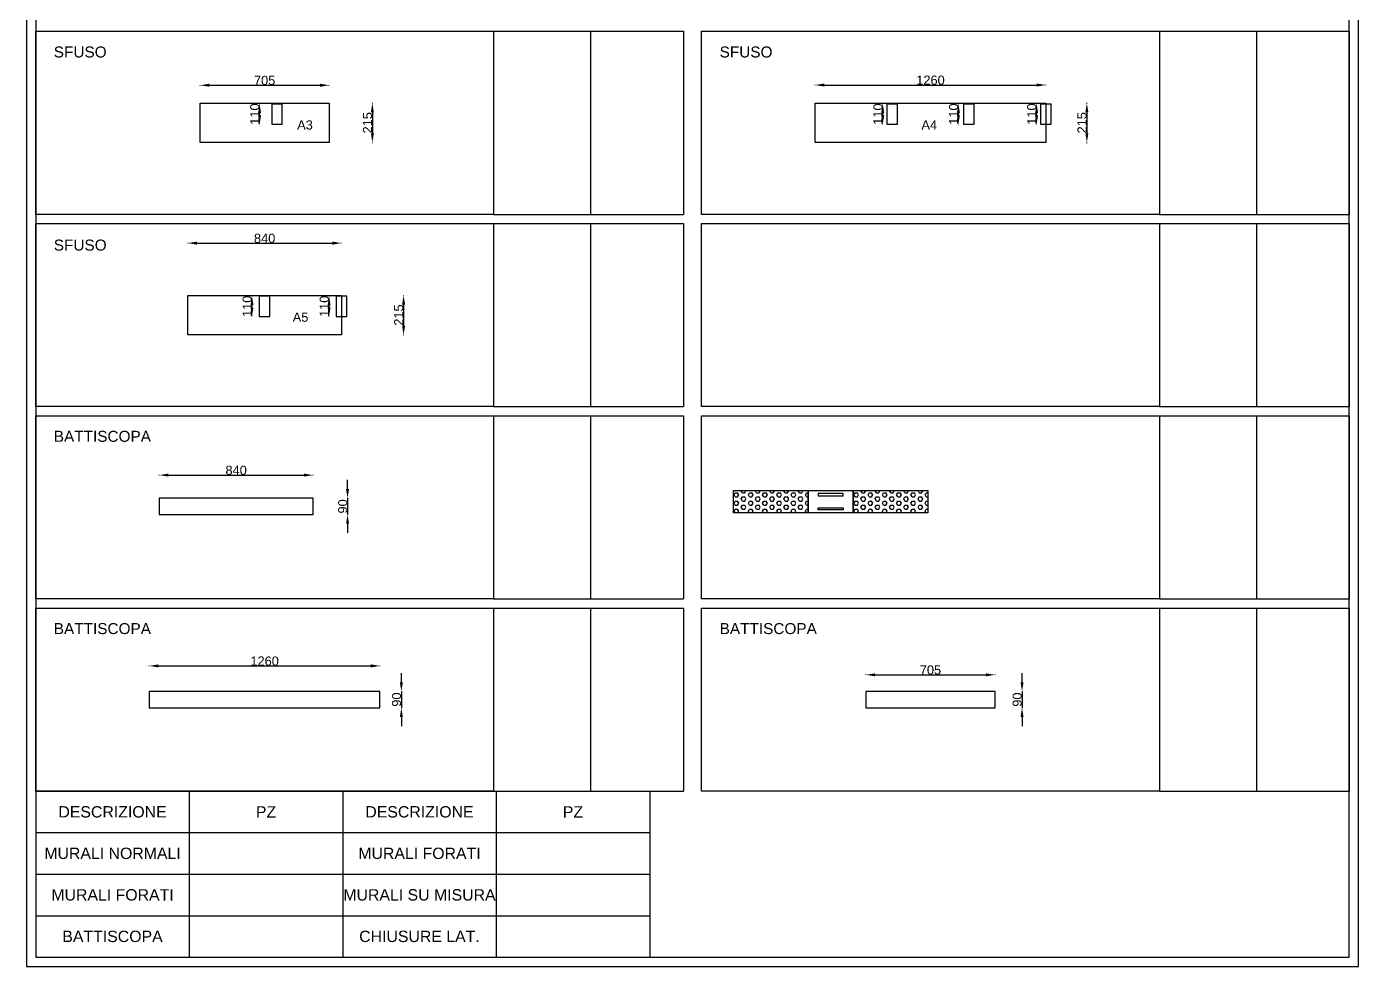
# Model space of a CAD drawing. Header units: millimetres. Extents: x -69675 to 28058, y -18677 to 10388.
# Drawn here: x 12447 to 19721, y -18677 to -13546 of the extents above; entities that cross this region are included whole.
import ezdxf

# ---------------------------------------------------------------- set-up
doc = ezdxf.new("R2010")
doc.units = ezdxf.units.MM
for name, color, linetype, true_color in [('- ACCESSORI', 7, 'Continuous', 0x242424), ('BATTISCOPA', 7, 'Continuous', 0x903373), ('MURALI', 7, 'Continuous', 0x766a5e), ('PEZZI SU MISURA', 7, 'Continuous', 0xbb1e10)]:
    doc.layers.add(name, color=color, linetype=linetype, true_color=true_color)
doc.layers.add('- QUOTE', color=7, linetype='Continuous')
doc.layers.add('DISTINTA PRODUZIONE', color=7, linetype='Continuous')
doc.styles.get("Standard").update_dxf_attribs({"font": 'arial.ttf'})
doc.dimstyles.new('ISO-25', dxfattribs={"dimtxt": 50, "dimasz": 50, "dimexe": 1.25, "dimexo": 0.625, "dimtad": 1, "dimdec": 0, "dimtxsty": 'Standard', "dimcen": 2.5, "dimadec": 0, "dimazin": 0, "dimtfac": 1, "dimtdec": 0, "dimtmove": 0, "dimatfit": 3, "dimfxl": 1, "dimfxlon": 1, "dimarcsym": 0})

# ---------------------------------------------------------------- blocks, each defined once
blk = doc.blocks.new('*T23')
at = {"layer": 'DISTINTA PRODUZIONE', "color": 0, "linetype": 'ByBlock', "lineweight": -2, "transparency": 16777216}
for p, q in [((0, 0), (1037, 0)), ((0, 0), (0, -1000)), ((529.8, 0), (529.8, -1000)), ((1037, 0), (1037, -1000)), ((0, -1000), (1037, -1000))]:
    blk.add_line(p, q, dxfattribs=at)
blk = doc.blocks.new('*T24')
at = {"layer": 'DISTINTA PRODUZIONE', "color": 0, "linetype": 'ByBlock', "lineweight": -2, "transparency": 16777216}
for p, q in [((0, 0), (1037, 0)), ((0, 0), (0, -1000)), ((529.8, 0), (529.8, -1000)), ((1037, 0), (1037, -1000)), ((0, -1000), (1037, -1000))]:
    blk.add_line(p, q, dxfattribs=at)
blk = doc.blocks.new('*T25')
at = {"layer": 'DISTINTA PRODUZIONE', "color": 0, "linetype": 'ByBlock', "lineweight": -2, "transparency": 16777216}
for p, q in [((0, 0), (1037, 0)), ((0, 0), (0, -1000)), ((529.8, 0), (529.8, -1000)), ((1037, 0), (1037, -1000)), ((0, -1000), (1037, -1000))]:
    blk.add_line(p, q, dxfattribs=at)
blk = doc.blocks.new('*T29')
at = {"layer": 'DISTINTA PRODUZIONE', "color": 0, "linetype": 'ByBlock', "lineweight": -2, "transparency": 16777216}
for p, q in [((0, 0), (1037, 0)), ((0, 0), (0, -1000)), ((529.8, 0), (529.8, -1000)), ((1037, 0), (1037, -1000)), ((0, -1000), (1037, -1000))]:
    blk.add_line(p, q, dxfattribs=at)
blk = doc.blocks.new('*T30')
at = {"layer": 'DISTINTA PRODUZIONE', "color": 0, "linetype": 'ByBlock', "lineweight": -2, "transparency": 16777216}
for p, q in [((0, 0), (1037, 0)), ((0, 0), (0, -1000)), ((529.8, 0), (529.8, -1000)), ((1037, 0), (1037, -1000)), ((0, -1000), (1037, -1000))]:
    blk.add_line(p, q, dxfattribs=at)
blk = doc.blocks.new('*T31')
at = {"layer": 'DISTINTA PRODUZIONE', "color": 0, "linetype": 'ByBlock', "lineweight": -2, "transparency": 16777216}
for p, q in [((0, 0), (1037, 0)), ((0, 0), (0, -1000)), ((529.8, 0), (529.8, -1000)), ((1037, 0), (1037, -1000)), ((0, -1000), (1037, -1000))]:
    blk.add_line(p, q, dxfattribs=at)
blk = doc.blocks.new('*T32')
at = {"layer": 'DISTINTA PRODUZIONE', "color": 0, "linetype": 'ByBlock', "lineweight": -2, "transparency": 16777216}
for p, q in [((0, 0), (1037, 0)), ((0, 0), (0, -1000)), ((529.8, 0), (529.8, -1000)), ((1037, 0), (1037, -1000)), ((0, -1000), (1037, -1000))]:
    blk.add_line(p, q, dxfattribs=at)
blk = doc.blocks.new('*T35')
at = {"layer": 'DISTINTA PRODUZIONE', "color": 0, "linetype": 'ByBlock', "lineweight": -2, "transparency": 16777216}
for p, q in [((0, 0), (3353.1, 0)), ((0, 0), (0, -906.9)), ((838.3, 0), (838.3, -906.9)), ((1676.6, 0), (1676.6, -906.9)), ((2514.9, 0), (2514.9, -906.9)), ((3353.1, 0), (3353.1, -906.9)), ((0, -226.7), (3353.1, -226.7)), ((0, -453.5), (3353.1, -453.5)), ((0, -680.2), (3353.1, -680.2)), ((0, -906.9), (3353.1, -906.9))]:
    blk.add_line(p, q, dxfattribs=at)
at = {"layer": 'DISTINTA PRODUZIONE', "color": 0, "transparency": 16777216, "char_height": 61.95, "width": 834.569, "attachment_point": 5}
for s, insert in [('DESCRIZIONE', (419.1, -113.4)), ('PZ', (1257.4, -113.4)), ('DESCRIZIONE', (2095.7, -113.4)), ('PZ', (2934, -113.4)), ('MURALI NORMALI', (419.1, -340.1)), ('MURALI FORATI', (2095.7, -340.1)), ('MURALI FORATI', (419.1, -566.8)), ('MURALI SU MISURA', (2095.7, -566.8)), ('BATTISCOPA', (419.1, -793.6)), ('CHIUSURE LAT.', (2095.7, -793.6))]:
    blk.add_mtext(s, dxfattribs=dict(at, insert=insert))
blk = doc.blocks.new('*T38')
at = {"layer": 'DISTINTA PRODUZIONE', "color": 0, "linetype": 'ByBlock', "lineweight": -2, "transparency": 16777216}
for p, q in [((0, 0), (1037, 0)), ((0, 0), (0, -1000)), ((529.8, 0), (529.8, -1000)), ((1037, 0), (1037, -1000)), ((0, -1000), (1037, -1000))]:
    blk.add_line(p, q, dxfattribs=at)
blk = doc.blocks.new('*D54')
at = {"layer": '- QUOTE', "color": 0, "lineweight": -2, "transparency": 16777216}
for p, q in [((13394.7, -13866.6), (13394.7, -13864.3)), ((13444.7, -13865.6), (14049.7, -13865.6)), ((14099.7, -13866.6), (14099.7, -13864.3))]:
    blk.add_line(p, q, dxfattribs=at)
at = {"layer": '- QUOTE', "color": 0, "transparency": 16777216}
for points in [[(13444.7, -13857.2), (13444.7, -13873.9), (13394.7, -13865.6)], [(14049.7, -13857.2), (14049.7, -13873.9), (14099.7, -13865.6)]]:
    blk.add_solid(points, dxfattribs=at)
at = {"layer": 'Defpoints', "color": 0, "transparency": 16777216}
for p in [(14099.7, -13865.6), (13394.7, -13963.1), (14099.7, -13963.1)]:
    blk.add_point(p, dxfattribs=at)
at = {"layer": '- QUOTE', "color": 0, "transparency": 16777216, "insert": (13747.2, -13839.4), "char_height": 50, "attachment_point": 5}
blk.add_mtext('705', dxfattribs=at)
blk = doc.blocks.new('*D55')
at = {"layer": '- QUOTE', "color": 0, "lineweight": -2, "transparency": 16777216}
for p, q in [((14334.5, -13963.1), (14336.8, -13963.1)), ((14335.5, -14013.1), (14335.5, -14128.1)), ((14334.5, -14178.1), (14336.8, -14178.1))]:
    blk.add_line(p, q, dxfattribs=at)
at = {"layer": '- QUOTE', "color": 0, "transparency": 16777216}
for points in [[(14327.2, -14013.1), (14343.9, -14013.1), (14335.5, -13963.1)], [(14327.2, -14128.1), (14343.9, -14128.1), (14335.5, -14178.1)]]:
    blk.add_solid(points, dxfattribs=at)
at = {"layer": 'Defpoints', "color": 0, "transparency": 16777216}
for p in [(14214.7, -13963.1), (14214.7, -14178.1), (14335.5, -14178.1)]:
    blk.add_point(p, dxfattribs=at)
at = {"layer": '- QUOTE', "color": 0, "transparency": 16777216, "insert": (14309.4, -14070.6), "char_height": 50, "attachment_point": 5, "rotation": 90}
blk.add_mtext('215', dxfattribs=at)
blk = doc.blocks.new('*D56')
at = {"layer": '- QUOTE', "color": 0, "lineweight": -2, "transparency": 16777216}
for p, q in [((16754.2, -13865.3), (16754.2, -13863.1)), ((16804.2, -13864.3), (17964.2, -13864.3)), ((18014.2, -13865.3), (18014.2, -13863.1))]:
    blk.add_line(p, q, dxfattribs=at)
at = {"layer": '- QUOTE', "color": 0, "transparency": 16777216}
for points in [[(16804.2, -13856), (16804.2, -13872.6), (16754.2, -13864.3)], [(17964.2, -13856), (17964.2, -13872.6), (18014.2, -13864.3)]]:
    blk.add_solid(points, dxfattribs=at)
at = {"layer": 'Defpoints', "color": 0, "transparency": 16777216}
for p in [(18014.2, -13864.3), (16754.2, -13963.1), (18014.2, -13963.1)]:
    blk.add_point(p, dxfattribs=at)
at = {"layer": '- QUOTE', "color": 0, "transparency": 16777216, "insert": (17384.2, -13838.2), "char_height": 50, "attachment_point": 5}
blk.add_mtext('1260', dxfattribs=at)
blk = doc.blocks.new('*D57')
at = {"layer": '- QUOTE', "color": 0, "lineweight": -2, "transparency": 16777216}
for p, q in [((18237.2, -13963.1), (18239.4, -13963.1)), ((18238.2, -14013.1), (18238.2, -14128.1)), ((18237.2, -14178.1), (18239.4, -14178.1))]:
    blk.add_line(p, q, dxfattribs=at)
at = {"layer": '- QUOTE', "color": 0, "transparency": 16777216}
for points in [[(18229.9, -14013.1), (18246.5, -14013.1), (18238.2, -13963.1)], [(18229.9, -14128.1), (18246.5, -14128.1), (18238.2, -14178.1)]]:
    blk.add_solid(points, dxfattribs=at)
at = {"layer": 'Defpoints', "color": 0, "transparency": 16777216}
for p in [(18165, -13963.1), (18165, -14178.1), (18238.2, -14178.1)]:
    blk.add_point(p, dxfattribs=at)
at = {"layer": '- QUOTE', "color": 0, "transparency": 16777216, "insert": (18212, -14070.6), "char_height": 50, "attachment_point": 5, "rotation": 90}
blk.add_mtext('215', dxfattribs=at)
blk = doc.blocks.new('*D59')
at = {"layer": '- QUOTE', "color": 0, "lineweight": -2, "transparency": 16777216}
for p, q in [((14505.1, -15013.1), (14507.4, -15013.1)), ((14506.1, -15063.1), (14506.1, -15178.1)), ((14505.1, -15228.1), (14507.4, -15228.1))]:
    blk.add_line(p, q, dxfattribs=at)
at = {"layer": '- QUOTE', "color": 0, "transparency": 16777216}
for points in [[(14497.8, -15063.1), (14514.5, -15063.1), (14506.1, -15013.1)], [(14497.8, -15178.1), (14514.5, -15178.1), (14506.1, -15228.1)]]:
    blk.add_solid(points, dxfattribs=at)
at = {"layer": 'Defpoints', "color": 0, "transparency": 16777216}
for p in [(14417.5, -15013.1), (14417.5, -15228.1), (14506.1, -15228.1)]:
    blk.add_point(p, dxfattribs=at)
at = {"layer": '- QUOTE', "color": 0, "transparency": 16777216, "insert": (14480, -15120.6), "char_height": 50, "attachment_point": 5, "rotation": 90}
blk.add_mtext('215', dxfattribs=at)
blk = doc.blocks.new('*D58')
at = {"layer": '- QUOTE', "color": 0, "lineweight": -2, "transparency": 16777216}
for p, q in [((13327.2, -14728.8), (13327.2, -14726.6)), ((13377.2, -14727.8), (14117.2, -14727.8)), ((14167.2, -14728.8), (14167.2, -14726.6))]:
    blk.add_line(p, q, dxfattribs=at)
at = {"layer": '- QUOTE', "color": 0, "transparency": 16777216}
for points in [[(13377.2, -14719.5), (13377.2, -14736.2), (13327.2, -14727.8)], [(14117.2, -14719.5), (14117.2, -14736.2), (14167.2, -14727.8)]]:
    blk.add_solid(points, dxfattribs=at)
at = {"layer": 'Defpoints', "color": 0, "transparency": 16777216}
for p in [(14167.2, -14727.8), (13327.2, -14812.9), (14167.2, -14812.9)]:
    blk.add_point(p, dxfattribs=at)
at = {"layer": '- QUOTE', "color": 0, "transparency": 16777216, "insert": (13747.2, -14701.7), "char_height": 50, "attachment_point": 5}
blk.add_mtext('840', dxfattribs=at)
blk = doc.blocks.new('*D60')
at = {"layer": '- QUOTE', "color": 0, "lineweight": -2, "transparency": 16777216}
for p, q in [((13171.6, -15995.8), (13171.6, -15993.5)), ((13221.6, -15994.8), (13961.6, -15994.8)), ((14011.6, -15995.8), (14011.6, -15993.5))]:
    blk.add_line(p, q, dxfattribs=at)
at = {"layer": '- QUOTE', "color": 0, "transparency": 16777216}
for points in [[(13221.6, -15986.4), (13221.6, -16003.1), (13171.6, -15994.8)], [(13961.6, -15986.4), (13961.6, -16003.1), (14011.6, -15994.8)]]:
    blk.add_solid(points, dxfattribs=at)
at = {"layer": 'Defpoints', "color": 0, "transparency": 16777216}
for p in [(14011.6, -15994.8), (13171.6, -16120.6), (14011.6, -16120.6)]:
    blk.add_point(p, dxfattribs=at)
at = {"layer": '- QUOTE', "color": 0, "transparency": 16777216, "insert": (13591.6, -15968.6), "char_height": 50, "attachment_point": 5}
blk.add_mtext('840', dxfattribs=at)
blk = doc.blocks.new('*D61')
at = {"layer": '- QUOTE', "color": 0, "lineweight": -2, "transparency": 16777216}
for p, q in [((14200.1, -16070.6), (14200.1, -16020.6)), ((14199.1, -16120.6), (14201.3, -16120.6)), ((14200.1, -16120.6), (14200.1, -16210.6)), ((14199.1, -16210.6), (14201.3, -16210.6)), ((14200.1, -16260.6), (14200.1, -16310.6))]:
    blk.add_line(p, q, dxfattribs=at)
at = {"layer": '- QUOTE', "color": 0, "transparency": 16777216}
for points in [[(14191.7, -16070.6), (14208.4, -16070.6), (14200.1, -16120.6)], [(14191.7, -16260.6), (14208.4, -16260.6), (14200.1, -16210.6)]]:
    blk.add_solid(points, dxfattribs=at)
at = {"layer": 'Defpoints', "color": 0, "transparency": 16777216}
for p in [(14011.6, -16120.6), (14011.6, -16210.6), (14200.1, -16210.6)]:
    blk.add_point(p, dxfattribs=at)
at = {"layer": '- QUOTE', "color": 0, "transparency": 16777216, "insert": (14173.9, -16165.6), "char_height": 50, "attachment_point": 5, "rotation": 90}
blk.add_mtext('90', dxfattribs=at)
blk = doc.blocks.new('*D62')
at = {"layer": '- QUOTE', "color": 0, "lineweight": -2, "transparency": 16777216}
for p, q in [((13117.2, -17037.6), (13117.2, -17035.4)), ((13167.2, -17036.6), (14327.2, -17036.6)), ((14377.2, -17037.6), (14377.2, -17035.4))]:
    blk.add_line(p, q, dxfattribs=at)
at = {"layer": '- QUOTE', "color": 0, "transparency": 16777216}
for points in [[(13167.2, -17028.3), (13167.2, -17045), (13117.2, -17036.6)], [(14327.2, -17028.3), (14327.2, -17045), (14377.2, -17036.6)]]:
    blk.add_solid(points, dxfattribs=at)
at = {"layer": 'Defpoints', "color": 0, "transparency": 16777216}
for p in [(14377.2, -17036.6), (13117.2, -17175.6), (14377.2, -17175.6)]:
    blk.add_point(p, dxfattribs=at)
at = {"layer": '- QUOTE', "color": 0, "transparency": 16777216, "insert": (13747.2, -17010.5), "char_height": 50, "attachment_point": 5}
blk.add_mtext('1260', dxfattribs=at)
blk = doc.blocks.new('*D63')
at = {"layer": '- QUOTE', "color": 0, "lineweight": -2, "transparency": 16777216}
for p, q in [((14494.1, -17125.6), (14494.1, -17075.6)), ((14493.1, -17175.6), (14495.3, -17175.6)), ((14494.1, -17175.6), (14494.1, -17265.6)), ((14493.1, -17265.6), (14495.3, -17265.6)), ((14494.1, -17315.6), (14494.1, -17365.6))]:
    blk.add_line(p, q, dxfattribs=at)
at = {"layer": '- QUOTE', "color": 0, "transparency": 16777216}
for points in [[(14485.8, -17125.6), (14502.4, -17125.6), (14494.1, -17175.6)], [(14485.8, -17315.6), (14502.4, -17315.6), (14494.1, -17265.6)]]:
    blk.add_solid(points, dxfattribs=at)
at = {"layer": 'Defpoints', "color": 0, "transparency": 16777216}
for p in [(14377.2, -17175.6), (14377.2, -17265.6), (14494.1, -17265.6)]:
    blk.add_point(p, dxfattribs=at)
at = {"layer": '- QUOTE', "color": 0, "transparency": 16777216, "insert": (14467.9, -17220.6), "char_height": 50, "attachment_point": 5, "rotation": 90}
blk.add_mtext('90', dxfattribs=at)
blk = doc.blocks.new('*D64')
at = {"layer": '- QUOTE', "color": 0, "lineweight": -2, "transparency": 16777216}
for p, q in [((17031.7, -17086.3), (17031.7, -17084)), ((17081.7, -17085.3), (17686.7, -17085.3)), ((17736.7, -17086.3), (17736.7, -17084))]:
    blk.add_line(p, q, dxfattribs=at)
at = {"layer": '- QUOTE', "color": 0, "transparency": 16777216}
for points in [[(17081.7, -17077), (17081.7, -17093.6), (17031.7, -17085.3)], [(17686.7, -17077), (17686.7, -17093.6), (17736.7, -17085.3)]]:
    blk.add_solid(points, dxfattribs=at)
at = {"layer": 'Defpoints', "color": 0, "transparency": 16777216}
for p in [(17736.7, -17085.3), (17031.7, -17175.6), (17736.7, -17175.6)]:
    blk.add_point(p, dxfattribs=at)
at = {"layer": '- QUOTE', "color": 0, "transparency": 16777216, "insert": (17384.2, -17059.1), "char_height": 50, "attachment_point": 5}
blk.add_mtext('705', dxfattribs=at)
blk = doc.blocks.new('*D65')
at = {"layer": '- QUOTE', "color": 0, "lineweight": -2, "transparency": 16777216}
for p, q in [((17884.2, -17125.6), (17884.2, -17075.6)), ((17883.2, -17175.6), (17885.5, -17175.6)), ((17884.2, -17175.6), (17884.2, -17265.6)), ((17883.2, -17265.6), (17885.5, -17265.6)), ((17884.2, -17315.6), (17884.2, -17365.6))]:
    blk.add_line(p, q, dxfattribs=at)
at = {"layer": '- QUOTE', "color": 0, "transparency": 16777216}
for points in [[(17875.9, -17125.6), (17892.6, -17125.6), (17884.2, -17175.6)], [(17875.9, -17315.6), (17892.6, -17315.6), (17884.2, -17265.6)]]:
    blk.add_solid(points, dxfattribs=at)
at = {"layer": 'Defpoints', "color": 0, "transparency": 16777216}
for p in [(17736.7, -17175.6), (17736.7, -17265.6), (17884.2, -17265.6)]:
    blk.add_point(p, dxfattribs=at)
at = {"layer": '- QUOTE', "color": 0, "transparency": 16777216, "insert": (17858.1, -17220.6), "char_height": 50, "attachment_point": 5, "rotation": 90}
blk.add_mtext('90', dxfattribs=at)
blk = doc.blocks.new('STAFFA DISTANZIALE')
at = {"layer": '- ACCESSORI', "transparency": 33554687}
h = blk.add_hatch(dxfattribs=at)
h.set_pattern_fill('HEX', color=256)
h.set_pattern_definition([(0, (11897.034, 9102.8884), (0, 5.4992613), [3.175, -6.35]), (120, (11897.034, 9102.8884), (-4.7625, -2.7496307), [3.175, -6.35]), (60, (11900.209, 9102.8884), (-4.7625, 2.7496307), [3.175, -6.35])])
h.paths.add_polyline_path([(-30, 15), (-130, 15), (-130, -15), (-30, -15)])
h = blk.add_hatch(dxfattribs=at)
h.set_pattern_fill('HEX', color=256)
h.set_pattern_definition([(0, (12057.034, 9102.8884), (0, 5.4992613), [3.175, -6.35]), (120, (12057.034, 9102.8884), (-4.7625, -2.7496307), [3.175, -6.35]), (60, (12060.209, 9102.8884), (-4.7625, 2.7496307), [3.175, -6.35])])
h.paths.add_polyline_path([(130, 15), (30, 15), (30, -15), (130, -15)])
at = {"layer": '- ACCESSORI'}
for points in [[(-130, 15), (-30, 15), (-30, -15), (-130, -15), (-130, 15)], [(-30, 15), (30, 15), (30, -15), (-30, -15), (-30, 15)], [(30, 15), (130, 15), (130, -15), (30, -15), (30, 15)]]:
    blk.add_lwpolyline(points, dxfattribs=at)
for points in [[(-16.6, 8.1), (16.6, 8.1), (16.6, 11), (-16.6, 11)], [(-16.6, -8.1), (16.6, -8.1), (16.6, -11), (-16.6, -11)]]:
    blk.add_lwpolyline(points, close=True, dxfattribs=at)
blk = doc.blocks.new('*D66')
at = {"layer": '- QUOTE', "color": 0, "lineweight": -2, "transparency": 16777216}
for p, q in [((13720.7, -13968.1), (13718.5, -13968.1)), ((13719.7, -14028.1), (13719.7, -14018.1)), ((13720.7, -14078.1), (13718.5, -14078.1))]:
    blk.add_line(p, q, dxfattribs=at)
at = {"layer": '- QUOTE', "color": 0, "transparency": 16777216}
for points in [[(13711.4, -14018.1), (13728.1, -14018.1), (13719.7, -13968.1)], [(13711.4, -14028.1), (13728.1, -14028.1), (13719.7, -14078.1)]]:
    blk.add_solid(points, dxfattribs=at)
at = {"layer": 'Defpoints', "color": 0, "transparency": 16777216}
for p in [(13719.7, -13968.1), (13843.7, -13968.1), (13843.7, -14078.1)]:
    blk.add_point(p, dxfattribs=at)
at = {"layer": '- QUOTE', "color": 0, "transparency": 16777216, "insert": (13693.6, -14023.1), "char_height": 50, "attachment_point": 5, "rotation": 90}
blk.add_mtext('110', dxfattribs=at)
blk = doc.blocks.new('*D67')
at = {"layer": '- QUOTE', "color": 0, "lineweight": -2, "transparency": 16777216}
for p, q in [((13679.1, -15018.1), (13676.9, -15018.1)), ((13679.1, -15128.1), (13676.9, -15128.1)), ((13678.1, -15078.1), (13678.1, -15068.1))]:
    blk.add_line(p, q, dxfattribs=at)
at = {"layer": '- QUOTE', "color": 0, "transparency": 16777216}
for points in [[(13669.8, -15068.1), (13686.5, -15068.1), (13678.1, -15018.1)], [(13669.8, -15078.1), (13686.5, -15078.1), (13678.1, -15128.1)]]:
    blk.add_solid(points, dxfattribs=at)
at = {"layer": 'Defpoints', "color": 0, "transparency": 16777216}
for p in [(13678.1, -15018.1), (13718.2, -15018.1), (13718.2, -15128.1)]:
    blk.add_point(p, dxfattribs=at)
at = {"layer": '- QUOTE', "color": 0, "transparency": 16777216, "insert": (13652, -15073.1), "char_height": 50, "attachment_point": 5, "rotation": 90}
blk.add_mtext('110', dxfattribs=at)
blk = doc.blocks.new('*D68')
at = {"layer": '- QUOTE', "color": 0, "lineweight": -2, "transparency": 16777216}
for p, q in [((14100.4, -15018.1), (14098.1, -15018.1)), ((14100.4, -15128.1), (14098.1, -15128.1)), ((14099.4, -15078.1), (14099.4, -15068.1))]:
    blk.add_line(p, q, dxfattribs=at)
at = {"layer": '- QUOTE', "color": 0, "transparency": 16777216}
for points in [[(14091, -15068.1), (14107.7, -15068.1), (14099.4, -15018.1)], [(14091, -15078.1), (14107.7, -15078.1), (14099.4, -15128.1)]]:
    blk.add_solid(points, dxfattribs=at)
at = {"layer": 'Defpoints', "color": 0, "transparency": 16777216}
for p in [(14099.4, -15018.1), (14138.2, -15018.1), (14138.2, -15128.1)]:
    blk.add_point(p, dxfattribs=at)
at = {"layer": '- QUOTE', "color": 0, "transparency": 16777216, "insert": (14073.2, -15073.1), "char_height": 50, "attachment_point": 5, "rotation": 90}
blk.add_mtext('110', dxfattribs=at)
blk = doc.blocks.new('*D69')
at = {"layer": '- QUOTE', "color": 0, "lineweight": -2, "transparency": 16777216}
for p, q in [((17124.4, -13968.1), (17122.2, -13968.1)), ((17123.4, -14028.1), (17123.4, -14018.1)), ((17124.4, -14078.1), (17122.2, -14078.1))]:
    blk.add_line(p, q, dxfattribs=at)
at = {"layer": '- QUOTE', "color": 0, "transparency": 16777216}
for points in [[(17115.1, -14018.1), (17131.8, -14018.1), (17123.4, -13968.1)], [(17115.1, -14028.1), (17131.8, -14028.1), (17123.4, -14078.1)]]:
    blk.add_solid(points, dxfattribs=at)
at = {"layer": 'Defpoints', "color": 0, "transparency": 16777216}
for p in [(17123.4, -13968.1), (17145.2, -13968.1), (17145.2, -14078.1)]:
    blk.add_point(p, dxfattribs=at)
at = {"layer": '- QUOTE', "color": 0, "transparency": 16777216, "insert": (17097.3, -14023.1), "char_height": 50, "attachment_point": 5, "rotation": 90}
blk.add_mtext('110', dxfattribs=at)
blk = doc.blocks.new('*D70')
at = {"layer": '- QUOTE', "color": 0, "lineweight": -2, "transparency": 16777216}
for p, q in [((17537.8, -13968.1), (17535.5, -13968.1)), ((17536.8, -14028.1), (17536.8, -14018.1)), ((17537.8, -14078.1), (17535.5, -14078.1))]:
    blk.add_line(p, q, dxfattribs=at)
at = {"layer": '- QUOTE', "color": 0, "transparency": 16777216}
for points in [[(17528.5, -14018.1), (17545.1, -14018.1), (17536.8, -13968.1)], [(17528.5, -14028.1), (17545.1, -14028.1), (17536.8, -14078.1)]]:
    blk.add_solid(points, dxfattribs=at)
at = {"layer": 'Defpoints', "color": 0, "transparency": 16777216}
for p in [(17536.8, -13968.1), (17565.2, -13968.1), (17565.2, -14078.1)]:
    blk.add_point(p, dxfattribs=at)
at = {"layer": '- QUOTE', "color": 0, "transparency": 16777216, "insert": (17510.6, -14023.1), "char_height": 50, "attachment_point": 5, "rotation": 90}
blk.add_mtext('110', dxfattribs=at)
blk = doc.blocks.new('*D71')
at = {"layer": '- QUOTE', "color": 0, "lineweight": -2, "transparency": 16777216}
for p, q in [((17964.7, -13968.1), (17962.5, -13968.1)), ((17963.7, -14028.1), (17963.7, -14018.1)), ((17964.7, -14078.1), (17962.5, -14078.1))]:
    blk.add_line(p, q, dxfattribs=at)
at = {"layer": '- QUOTE', "color": 0, "transparency": 16777216}
for points in [[(17955.4, -14018.1), (17972.1, -14018.1), (17963.7, -13968.1)], [(17955.4, -14028.1), (17972.1, -14028.1), (17963.7, -14078.1)]]:
    blk.add_solid(points, dxfattribs=at)
at = {"layer": 'Defpoints', "color": 0, "transparency": 16777216}
for p in [(17963.7, -13968.1), (17985.2, -13968.1), (17985.2, -14078.1)]:
    blk.add_point(p, dxfattribs=at)
at = {"layer": '- QUOTE', "color": 0, "transparency": 16777216, "insert": (17937.6, -14023.1), "char_height": 50, "attachment_point": 5, "rotation": 90}
blk.add_mtext('110', dxfattribs=at)

msp = doc.modelspace()

# ---------------------------------------------------------------- linework, layer by layer
msp.add_lwpolyline([(12447.2, -18677.5), (19721.3, -18677.5), (19721.3, -8270.6), (12447.2, -8270.6)], close=True)
at = {"layer": 'BATTISCOPA'}
for points in [[(13171.6, -16210.6), (14011.6, -16210.6), (14011.6, -16120.6), (13171.6, -16120.6), (13171.6, -16210.6)], [(13117.2, -17265.6), (14377.2, -17265.6), (14377.2, -17175.6), (13117.2, -17175.6), (13117.2, -17265.6)]]:
    msp.add_lwpolyline(points, dxfattribs=at)
msp.add_lwpolyline([(17031.7, -17265.6), (17736.7, -17265.6), (17736.7, -17175.6), (17031.7, -17175.6)], close=True, dxfattribs=at)
at = {"layer": 'DISTINTA PRODUZIONE'}
msp.add_lwpolyline([(12497.2, -18627.5), (19671.3, -18627.5), (19671.3, -8320.6), (12497.2, -8320.6)], close=True, dxfattribs=at)
for points in [[(12497.2, -13570.6), (14997.2, -13570.6), (14997.2, -14570.6), (12497.2, -14570.6), (12497.2, -13570.6)], [(16134.2, -13570.6), (18634.2, -13570.6), (18634.2, -14570.6), (16134.2, -14570.6), (16134.2, -13570.6)], [(12497.2, -14620.6), (14997.2, -14620.6), (14997.2, -15620.6), (12497.2, -15620.6), (12497.2, -14620.6)], [(16134.2, -14620.6), (18634.2, -14620.6), (18634.2, -15620.6), (16134.2, -15620.6), (16134.2, -14620.6)], [(12497.2, -15670.6), (14997.2, -15670.6), (14997.2, -16670.6), (12497.2, -16670.6), (12497.2, -15670.6)], [(16134.2, -15670.6), (18634.2, -15670.6), (18634.2, -16670.6), (16134.2, -16670.6), (16134.2, -15670.6)], [(12497.2, -16720.6), (14997.2, -16720.6), (14997.2, -17720.6), (12497.2, -17720.6), (12497.2, -16720.6)], [(16134.2, -16720.6), (18634.2, -16720.6), (18634.2, -17720.6), (16134.2, -17720.6), (16134.2, -16720.6)]]:
    msp.add_lwpolyline(points, dxfattribs=at)
at = {"layer": 'MURALI'}
for points in [[(13785.7, -14078.1), (13843.7, -14078.1), (13843.7, -13968.1), (13785.7, -13968.1)], [(17145.2, -14078.1), (17203.2, -14078.1), (17203.2, -13968.1), (17145.2, -13968.1)], [(17565.2, -14078.1), (17623.2, -14078.1), (17623.2, -13968.1), (17565.2, -13968.1)], [(17985.2, -14078.1), (18043.2, -14078.1), (18043.2, -13968.1), (17985.2, -13968.1)], [(13718.2, -15128.1), (13776.2, -15128.1), (13776.2, -15018.1), (13718.2, -15018.1)], [(14138.2, -15128.1), (14196.2, -15128.1), (14196.2, -15018.1), (14138.2, -15018.1)]]:
    msp.add_lwpolyline(points, close=True, dxfattribs=at)
at = {"layer": 'PEZZI SU MISURA'}
for points in [[(13394.7, -13963.1), (14099.7, -13963.1), (14099.7, -14178.1), (13394.7, -14178.1)], [(13394.7, -13963.1), (14099.7, -13963.1), (14099.7, -14178.1), (13394.7, -14178.1)], [(16754.2, -13963.1), (18014.2, -13963.1), (18014.2, -14178.1), (16754.2, -14178.1)], [(16754.2, -13963.1), (18014.2, -13963.1), (18014.2, -14178.1), (16754.2, -14178.1)], [(13327.2, -15013.1), (14167.2, -15013.1), (14167.2, -15228.1), (13327.2, -15228.1)], [(13327.2, -15013.1), (14167.2, -15013.1), (14167.2, -15228.1), (13327.2, -15228.1)]]:
    msp.add_lwpolyline(points, close=True, dxfattribs=at)

# ---------------------------------------------------------------- block references
at = {"layer": '- ACCESSORI', "xscale": 4.088359369958583, "yscale": 4.088359369958583, "zscale": 4.088359369958583}
msp.add_blockref('STAFFA DISTANZIALE', (16838.9, -16140.2), dxfattribs=at)
for name, p in [('*T29', (14997.2, -13570.6)), ('*T23', (18634.2, -13570.6)), ('*T30', (14997.2, -14620.6)), ('*T24', (18634.2, -14620.6)), ('*T31', (14997.2, -15670.6)), ('*T25', (18634.2, -15670.6)), ('*T32', (14997.2, -16720.6)), ('*T38', (18634.2, -16720.6)), ('*T35', (12497.2, -17720.6))]:
    msp.add_blockref(name, p)

# ---------------------------------------------------------------- texts
at = {"layer": 'DISTINTA PRODUZIONE', "attachment_point": 1}
for s, width, insert, char_height in [('SFUSO', 2253.206, (12595.5, -13654), 60), ('SFUSO', 2253.206, (16232.5, -13654), 60), ('A3', 389.083, (13925, -14057.3), 50), ('A3', 389.083, (13925, -14057.3), 50), ('A4', 389.083, (17334.7, -14057.3), 50), ('A4', 389.083, (17334.7, -14057.3), 50), ('SFUSO', 2253.206, (12595.5, -14708.5), 60), ('A5', 389.083, (13900.7, -15107.3), 50), ('A5', 389.083, (13900.7, -15107.3), 50), ('BATTISCOPA', 2253.206, (12595.5, -15752.9), 60), ('BATTISCOPA', 2253.206, (12595.5, -16802.9), 60), ('BATTISCOPA', 2253.206, (16232.5, -16802.9), 60)]:
    msp.add_mtext_dynamic_manual_height_columns(s, width=width, gutter_width=1550.9, heights=[0], dxfattribs=dict(at, insert=insert, char_height=char_height))

# ---------------------------------------------------------------- dimensions: what is measured, and where the dimension line sits
at = {"layer": '- QUOTE'}
for base, p1, p2, picture, middle in [((14099.7, -13865.6), (13394.7, -13963.1), (14099.7, -13963.1), '*D54', (13747.2, -13839.4)), ((18014.2, -13864.3), (16754.2, -13963.1), (18014.2, -13963.1), '*D56', (17384.2, -13838.2)), ((14167.2, -14727.8), (13327.2, -14812.9), (14167.2, -14812.9), '*D58', (13747.2, -14701.7)), ((14011.6, -15994.8), (13171.6, -16120.6), (14011.6, -16120.6), '*D60', (13591.6, -15968.6)), ((14377.2, -17036.6), (13117.2, -17175.6), (14377.2, -17175.6), '*D62', (13747.2, -17010.5)), ((17736.7, -17085.3), (17031.7, -17175.6), (17736.7, -17175.6), '*D64', (17384.2, -17059.1))]:
    dim = msp.add_linear_dim(base=base, p1=p1, p2=p2, dimstyle='ISO-25', dxfattribs=at)
    dim.commit()
    dim.dimension.update_dxf_attribs({"geometry": picture, "text_midpoint": middle})
for base, p1, p2, picture, middle in [((14335.5, -14178.1), (14214.7, -13963.1), (14214.7, -14178.1), '*D55', (14309.4, -14070.6)), ((18238.2, -14178.1), (18165, -13963.1), (18165, -14178.1), '*D57', (18212, -14070.6)), ((13719.7, -13968.1), (13843.7, -14078.1), (13843.7, -13968.1), '*D66', (13693.6, -14023.1)), ((17123.4, -13968.1), (17145.2, -14078.1), (17145.2, -13968.1), '*D69', (17097.3, -14023.1)), ((17536.8, -13968.1), (17565.2, -14078.1), (17565.2, -13968.1), '*D70', (17510.6, -14023.1)), ((17963.7, -13968.1), (17985.2, -14078.1), (17985.2, -13968.1), '*D71', (17937.6, -14023.1)), ((13678.1, -15018.1), (13718.2, -15128.1), (13718.2, -15018.1), '*D67', (13652, -15073.1)), ((14099.4, -15018.1), (14138.2, -15128.1), (14138.2, -15018.1), '*D68', (14073.2, -15073.1)), ((14506.1, -15228.1), (14417.5, -15013.1), (14417.5, -15228.1), '*D59', (14480, -15120.6)), ((14200.1, -16210.6), (14011.6, -16120.6), (14011.6, -16210.6), '*D61', (14173.9, -16165.6)), ((14494.1, -17265.6), (14377.2, -17175.6), (14377.2, -17265.6), '*D63', (14467.9, -17220.6)), ((17884.2, -17265.6), (17736.7, -17175.6), (17736.7, -17265.6), '*D65', (17858.1, -17220.6))]:
    dim = msp.add_linear_dim(base=base, p1=p1, p2=p2, angle=90, dimstyle='ISO-25', dxfattribs=at)
    dim.commit()
    dim.dimension.update_dxf_attribs({"geometry": picture, "text_midpoint": middle})

doc.saveas('drawing.dxf')
